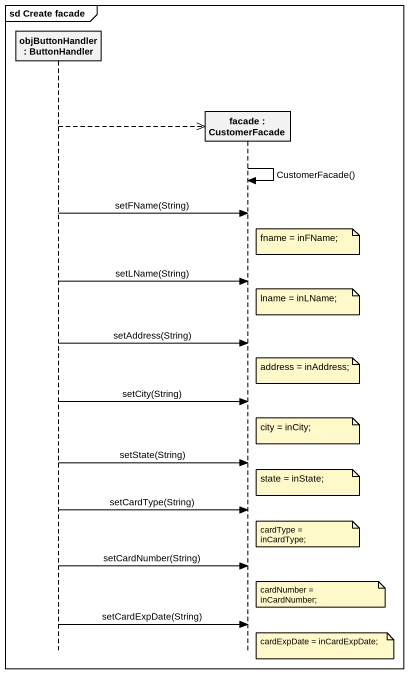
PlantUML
@startuml
mainframe sd Create facade
hide footbox
participant "objButtonHandler : ButtonHandler" as objButtonHandler
participant "facade : CustomerFacade" as facade

objButtonHandler -->> facade **
facade -> facade : CustomerFacade()
objButtonHandler -> facade : setFName(String)
note right of facade : fname = inFName;
objButtonHandler -> facade : setLName(String)
note right of facade : lname = inLName;
objButtonHandler -> facade : setAddress(String)
note right of facade : address = inAddress;
objButtonHandler -> facade : setCity(String)
note right of facade : city = inCity;
objButtonHandler -> facade : setState(String)
note right of facade : state = inState;
objButtonHandler -> facade : setCardType(String)
note right of facade : cardType = inCardType;
objButtonHandler -> facade : setCardNumber(String)
note right of facade : cardNumber = inCardNumber;
objButtonHandler -> facade : setCardExpDate(String)
note right of facade : cardExpDate = inCardExpDate;
@enduml
